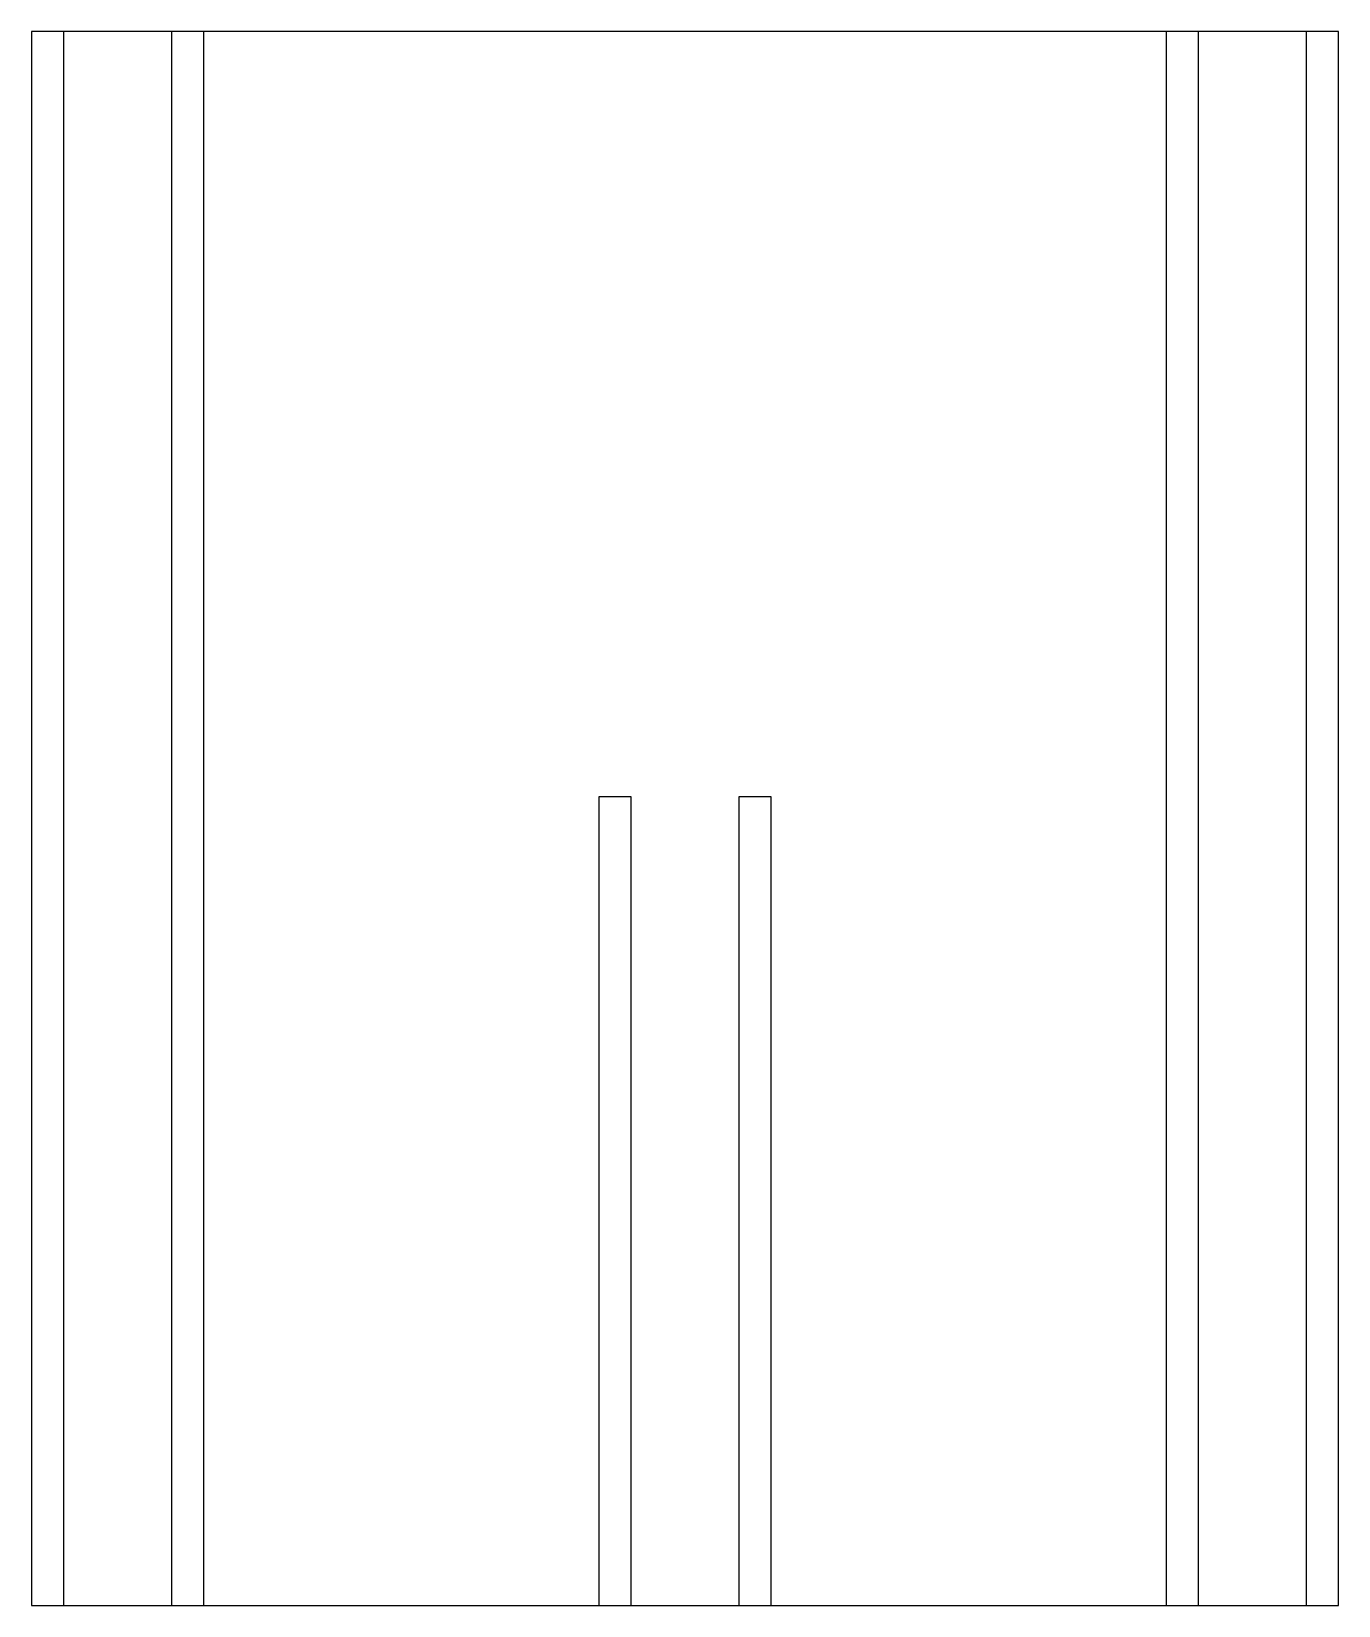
# Model space of a CAD drawing. Header units: metres. Extents: x -61 to 61, y 0 to 146.
import ezdxf

# ---------------------------------------------------------------- set-up
doc = ezdxf.new("R2010")
doc.units = ezdxf.units.M

msp = doc.modelspace()

# ---------------------------------------------------------------- linework, layer by layer
at = {"layer": 'PARAMETRIX'}
for p, q in [((60.6218, 146), (-60.6218, 146)), ((-60.6218, 146), (-60.6218, 0)), ((-57.6218, 146), (-60.6218, 146)), ((-60.6218, 146), (-60.6218, 0)), ((-57.6218, 0), (-57.6218, 146)), ((-44.6218, 146), (-47.6218, 146)), ((-47.6218, 146), (-47.6218, 0)), ((-44.6218, 0), (-44.6218, 146)), ((47.6218, 146), (44.6218, 146)), ((44.6218, 146), (44.6218, 0)), ((47.6218, 0), (47.6218, 146)), ((60.6218, 146), (57.6218, 146)), ((57.6218, 146), (57.6218, 0)), ((60.6218, 0), (60.6218, 146)), ((60.6218, 0), (60.6218, 146)), ((-5, 75), (-8, 75)), ((-8, 75), (-8, 0)), ((-5, 0), (-5, 75)), ((8, 75), (5, 75)), ((5, 75), (5, 0)), ((8, 0), (8, 75)), ((-60.6218, 0), (60.6218, 0)), ((-60.6218, 0), (-57.6218, 0)), ((-47.6218, 0), (-44.6218, 0)), ((-8, 0), (-5, 0)), ((5, 0), (8, 0)), ((44.6218, 0), (47.6218, 0)), ((57.6218, 0), (60.6218, 0))]:
    msp.add_line(p, q, dxfattribs=at)

doc.saveas('drawing.dxf')
